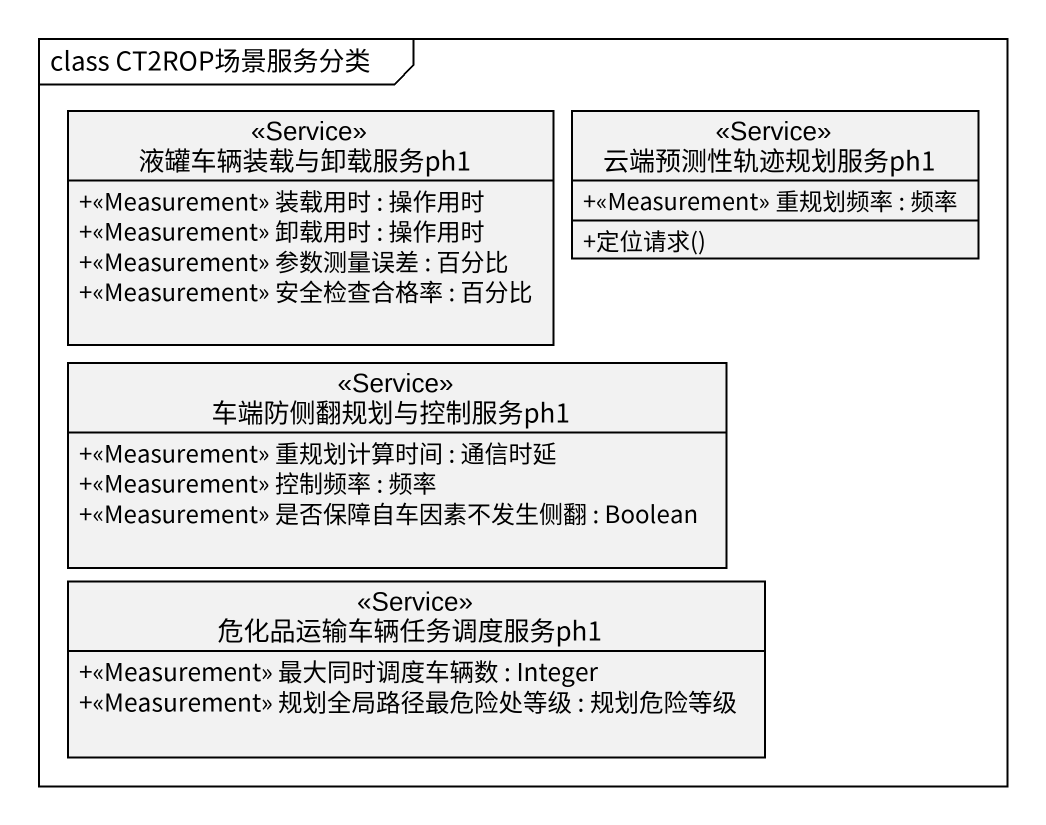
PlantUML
@startuml
mainframe class CT2ROP场景服务分类
hide circle
hide empty members
skinparam classAttributeIconSize 0
class 液罐车辆装载与卸载服务ph1 <<Service>> {
  +<<Measurement>> 装载用时 : 操作用时
  +<<Measurement>> 卸载用时 : 操作用时
  +<<Measurement>> 参数测量误差 : 百分比
  +<<Measurement>> 安全检查合格率 : 百分比
}
class 云端预测性轨迹规划服务ph1 <<Service>> {
  +<<Measurement>> 重规划频率 : 频率
  +定位请求()
}
class 车端防侧翻规划与控制服务ph1 <<Service>> {
  +<<Measurement>> 重规划计算时间 : 通信时延
  +<<Measurement>> 控制频率 : 频率
  +<<Measurement>> 是否保障自车因素不发生侧翻 : Boolean
}
class 危化品运输车辆任务调度服务ph1 <<Service>> {
  +<<Measurement>> 最大同时调度车辆数 : Integer
  +<<Measurement>> 规划全局路径最危险处等级 : 规划危险等级
}
@enduml
